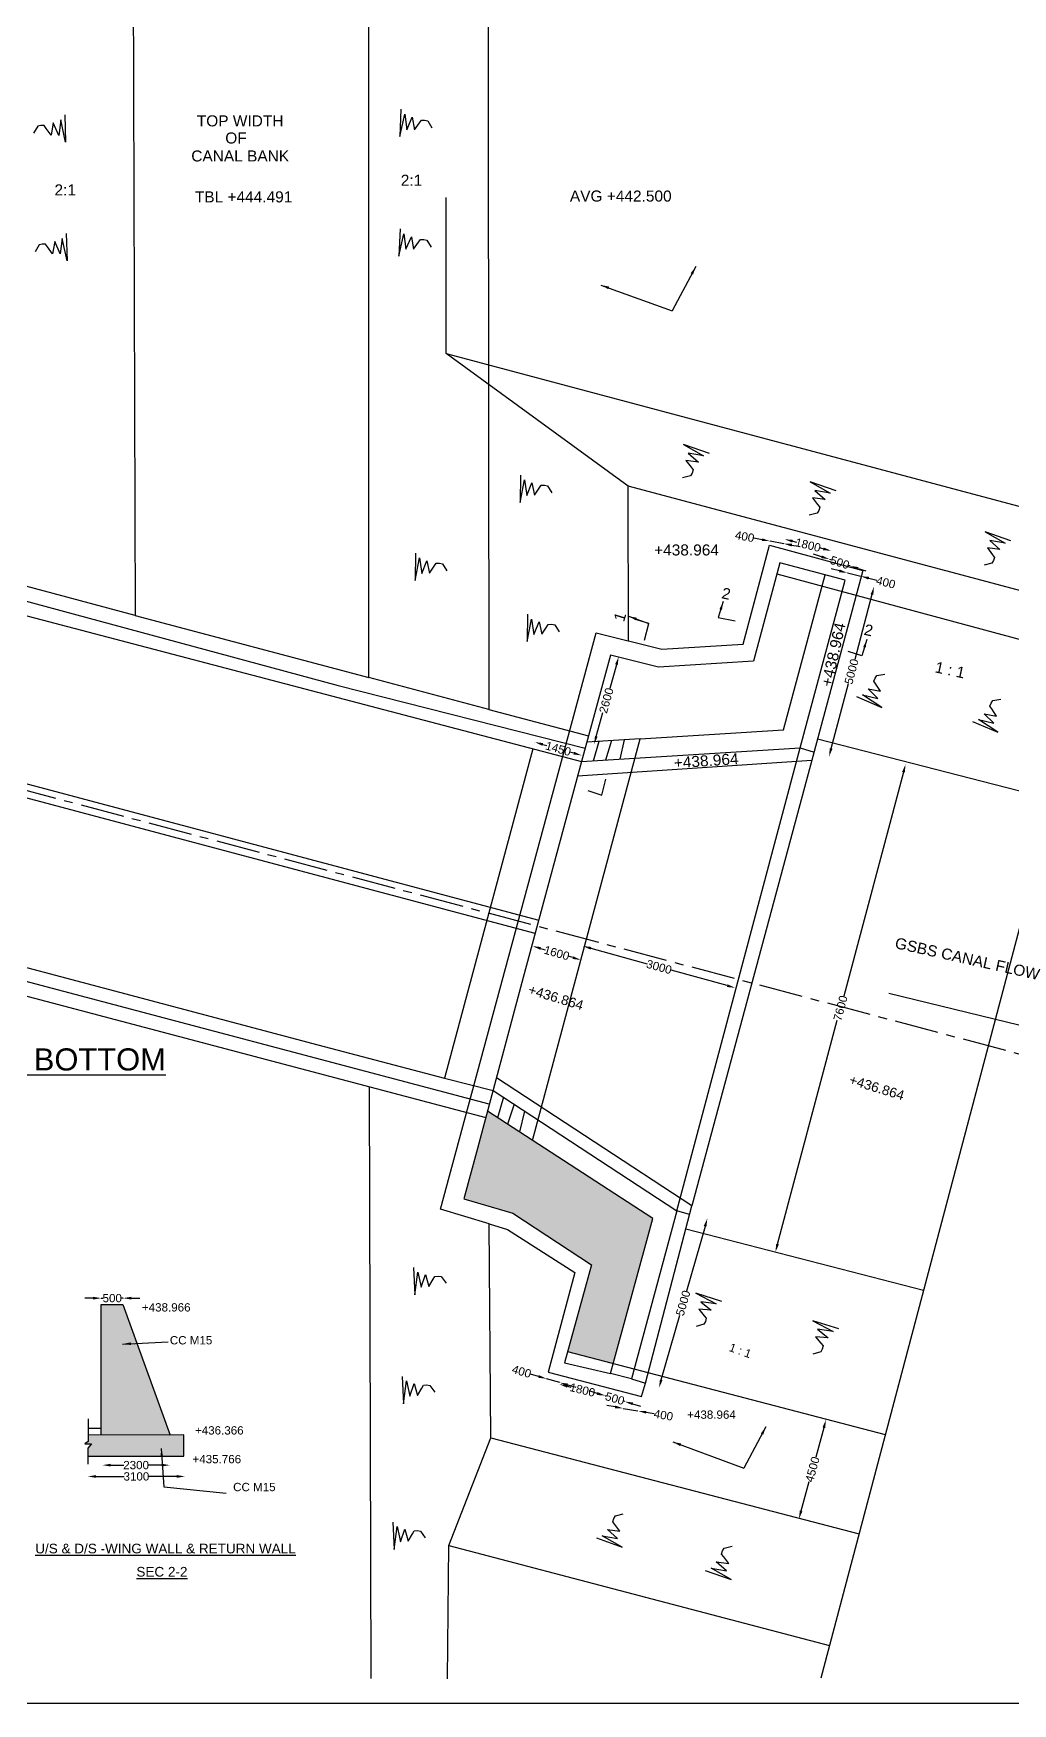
# Model space of a CAD drawing. Header units: millimetres. Extents: x 10160 to 155178, y -53 to 121906.
# Drawn here: x 62853 to 98284, y 53 to 60475 of the extents above; entities that cross this region are included whole.
import ezdxf

# ---------------------------------------------------------------- set-up
doc = ezdxf.new("R2010")
doc.units = ezdxf.units.MM
doc.linetypes.add('CENTER', pattern=[50.8, 31.75, -6.35, 6.35, -6.35])
for name, color, linetype in [('DIM', 7, 'Continuous'), ('DWG', 7, 'Continuous'), ('TEXT', 7, 'Continuous')]:
    doc.layers.add(name, color=color, linetype=linetype)
doc.styles.get("Standard").update_dxf_attribs({"font": 'arial.ttf'})
doc.dimstyles.new('ISO-25', dxfattribs={"dimtxt": 300, "dimasz": 300, "dimexe": 1.25, "dimexo": 0.625, "dimtad": 0, "dimdec": 0, "dimtxsty": 'Standard', "dimcen": 2.5, "dimse1": 1, "dimse2": 1, "dimadec": 0, "dimazin": 0, "dimtfac": 1, "dimtdec": 0, "dimtmove": 0, "dimatfit": 3, "dimfxl": 1, "dimarcsym": 0})

# ---------------------------------------------------------------- blocks, each defined once
blk = doc.blocks.new('*D38')
at = {"layer": 'Defpoints', "color": 0, "transparency": 16777216}
for p in [(80900, 27410), (82650, 26910), (82663, 26956)]:
    blk.add_point(p, dxfattribs=at)
at = {"layer": 'DIM', "color": 0, "lineweight": -2, "transparency": 16777216}
for p, q in [((81202, 27374), (81371, 27325)), ((82375, 27039), (82205, 27087))]:
    blk.add_line(p, q, dxfattribs=at)
at = {"layer": 'DIM', "color": 0, "transparency": 16777216}
for points in [[(81215, 27422), (81188, 27326), (80913, 27456)], [(82388, 27087), (82361, 26991), (82663, 26956)]]:
    blk.add_solid(points, dxfattribs=at)
at = {"layer": 'DIM', "color": 0, "transparency": 16777216, "insert": (81788, 27206), "char_height": 300, "attachment_point": 5, "rotation": 344.0546}
blk.add_mtext('1600', dxfattribs=at)
blk = doc.blocks.new('*D39')
at = {"layer": 'Defpoints', "color": 0, "transparency": 16777216}
for p in [(82760, 27540), (88270, 26030), (88247, 25947)]:
    blk.add_point(p, dxfattribs=at)
at = {"layer": 'DIM', "color": 0, "lineweight": -2, "transparency": 16777216}
for p, q in [((83027, 27378), (85060, 26820)), ((87958, 26026), (85924, 26584))]:
    blk.add_line(p, q, dxfattribs=at)
at = {"layer": 'DIM', "color": 0, "transparency": 16777216}
for points in [[(83040, 27426), (83013, 27329), (82737, 27457)], [(87971, 26074), (87945, 25978), (88247, 25947)]]:
    blk.add_solid(points, dxfattribs=at)
at = {"layer": 'DIM', "color": 0, "transparency": 16777216, "insert": (85492, 26702), "char_height": 300, "attachment_point": 5, "rotation": 344.67452}
blk.add_mtext('3000', dxfattribs=at)
blk = doc.blocks.new('*D40')
at = {"layer": 'Defpoints', "color": 0, "transparency": 16777216}
for p in [(94280, 34070), (94412, 34035), (89570, 16420)]:
    blk.add_point(p, dxfattribs=at)
at = {"layer": 'DIM', "color": 0, "lineweight": -2, "transparency": 16777216}
for p, q in [((94335, 33745), (92172, 25642)), ((89779, 16675), (91942, 24778))]:
    blk.add_line(p, q, dxfattribs=at)
at = {"layer": 'DIM', "color": 0, "transparency": 16777216}
for points in [[(94286, 33758), (94383, 33732), (94412, 34035)], [(89731, 16688), (89828, 16662), (89702, 16385)]]:
    blk.add_solid(points, dxfattribs=at)
at = {"layer": 'DIM', "color": 0, "transparency": 16777216, "insert": (92057, 25210), "char_height": 300, "attachment_point": 5, "rotation": 75.05848}
blk.add_mtext('7600', dxfattribs=at)
blk = doc.blocks.new('*D41')
at = {"layer": 'Defpoints', "color": 0, "transparency": 16777216}
for p in [(87120, 17640), (87239, 17606), (85370, 11510)]:
    blk.add_point(p, dxfattribs=at)
at = {"layer": 'DIM', "color": 0, "lineweight": -2, "transparency": 16777216}
for p, q in [((87157, 17318), (86487, 14972)), ((85571, 11765), (86241, 14110))]:
    blk.add_line(p, q, dxfattribs=at)
at = {"layer": 'DIM', "color": 0, "transparency": 16777216}
for points in [[(87108, 17331), (87205, 17304), (87239, 17606)], [(85523, 11778), (85619, 11751), (85489, 11476)]]:
    blk.add_solid(points, dxfattribs=at)
at = {"layer": 'DIM', "color": 0, "transparency": 16777216, "insert": (86364, 14541), "char_height": 300, "attachment_point": 5, "rotation": 74.06695}
blk.add_mtext('5000', dxfattribs=at)
blk = doc.blocks.new('*D42')
at = {"layer": 'Defpoints', "color": 0, "transparency": 16777216}
for p in [(81400, 11740), (81419, 11805), (81880, 11600)]:
    blk.add_point(p, dxfattribs=at)
at = {"layer": 'DIM', "color": 0, "lineweight": -2, "transparency": 16777216}
for p, q in [((81131, 11889), (80843, 11973)), ((81899, 11665), (81419, 11805)), ((82187, 11581), (82475, 11497))]:
    blk.add_line(p, q, dxfattribs=at)
at = {"layer": 'DIM', "color": 0, "transparency": 16777216}
for points in [[(81145, 11937), (81117, 11841), (81419, 11805)], [(82201, 11629), (82173, 11533), (81899, 11665)]]:
    blk.add_solid(points, dxfattribs=at)
at = {"layer": 'DIM', "color": 0, "transparency": 16777216, "insert": (80519, 12067), "char_height": 300, "attachment_point": 5, "rotation": 343.7398}
blk.add_mtext('400', dxfattribs=at)
blk = doc.blocks.new('*D43')
at = {"layer": 'Defpoints', "color": 0, "transparency": 16777216}
for p in [(81900, 11670), (83554, 11194), (83570, 11260)]:
    blk.add_point(p, dxfattribs=at)
at = {"layer": 'DIM', "color": 0, "lineweight": -2, "transparency": 16777216}
for p, q in [((82175, 11533), (82297, 11503)), ((83263, 11266), (83140, 11296))]:
    blk.add_line(p, q, dxfattribs=at)
at = {"layer": 'DIM', "color": 0, "transparency": 16777216}
for points in [[(82187, 11581), (82163, 11484), (81884, 11604)], [(83274, 11314), (83251, 11217), (83554, 11194)]]:
    blk.add_solid(points, dxfattribs=at)
at = {"layer": 'DIM', "color": 0, "transparency": 16777216, "insert": (82719, 11399), "char_height": 300, "attachment_point": 5, "rotation": 346.20619}
blk.add_mtext('1800', dxfattribs=at)
blk = doc.blocks.new('*D44')
at = {"layer": 'Defpoints', "color": 0, "transparency": 16777216}
for p in [(83540, 11200), (84248, 10982), (84250, 10990)]:
    blk.add_point(p, dxfattribs=at)
at = {"layer": 'DIM', "color": 0, "lineweight": -2, "transparency": 16777216}
for p, q in [((83250, 11277), (82962, 11362)), ((83538, 11192), (83575, 11181)), ((84248, 10982), (84210, 10993)), ((84535, 10897), (84823, 10812))]:
    blk.add_line(p, q, dxfattribs=at)
at = {"layer": 'DIM', "color": 0, "transparency": 16777216}
for points in [[(83264, 11325), (83236, 11229), (83538, 11192)], [(84549, 10945), (84521, 10849), (84248, 10982)]]:
    blk.add_solid(points, dxfattribs=at)
at = {"layer": 'DIM', "color": 0, "transparency": 16777216, "insert": (83893, 11087), "char_height": 300, "attachment_point": 5, "rotation": 343.52312}
blk.add_mtext('500', dxfattribs=at)
blk = doc.blocks.new('*D45')
at = {"layer": 'Defpoints', "color": 0, "transparency": 16777216}
for p in [(84210, 10810), (84727, 10644), (84740, 10720)]:
    blk.add_point(p, dxfattribs=at)
at = {"layer": 'DIM', "color": 0, "lineweight": -2, "transparency": 16777216}
for p, q in [((83901, 10784), (83606, 10834)), ((84197, 10734), (84727, 10644)), ((85023, 10594), (85319, 10543))]:
    blk.add_line(p, q, dxfattribs=at)
at = {"layer": 'DIM', "color": 0, "transparency": 16777216}
for points in [[(83910, 10833), (83893, 10735), (84197, 10734)], [(85031, 10643), (85014, 10544), (84727, 10644)]]:
    blk.add_solid(points, dxfattribs=at)
at = {"layer": 'DIM', "color": 0, "transparency": 16777216, "insert": (85651, 10487), "char_height": 300, "attachment_point": 5, "rotation": 350.36246}
blk.add_mtext('400', dxfattribs=at)
blk = doc.blocks.new('*D46')
at = {"layer": 'Defpoints', "color": 0, "transparency": 16777216}
for p in [(91532, 10322), (91760, 10260), (90780, 6670)]:
    blk.add_point(p, dxfattribs=at)
at = {"layer": 'DIM', "color": 0, "lineweight": -2, "transparency": 16777216}
for p, q in [((91453, 10033), (91162, 8965)), ((90631, 7022), (90923, 8089))]:
    blk.add_line(p, q, dxfattribs=at)
at = {"layer": 'DIM', "color": 0, "transparency": 16777216}
for points in [[(91405, 10046), (91502, 10020), (91532, 10322)], [(90583, 7035), (90680, 7008), (90552, 6732)]]:
    blk.add_solid(points, dxfattribs=at)
at = {"layer": 'DIM', "color": 0, "transparency": 16777216, "insert": (91042, 8527), "char_height": 300, "attachment_point": 5, "rotation": 74.73138}
blk.add_mtext('4500', dxfattribs=at)
blk = doc.blocks.new('*D47')
at = {"layer": 'Defpoints', "color": 0, "transparency": 16777216}
for p in [(80930, 34610), (82630, 34130), (82694, 34355)]:
    blk.add_point(p, dxfattribs=at)
at = {"layer": 'DIM', "color": 0, "lineweight": -2, "transparency": 16777216}
for p, q in [((81282, 34754), (81426, 34713)), ((82405, 34437), (82261, 34477))]:
    blk.add_line(p, q, dxfattribs=at)
at = {"layer": 'DIM', "color": 0, "transparency": 16777216}
for points in [[(81296, 34802), (81269, 34705), (80994, 34835)], [(82418, 34485), (82391, 34389), (82694, 34355)]]:
    blk.add_solid(points, dxfattribs=at)
at = {"layer": 'DIM', "color": 0, "transparency": 16777216, "insert": (81844, 34595), "char_height": 300, "attachment_point": 5, "rotation": 344.23282}
blk.add_mtext('1450', dxfattribs=at)
blk = doc.blocks.new('*D48')
at = {"layer": 'Defpoints', "color": 0, "transparency": 16777216}
for p in [(83730, 38010), (84030, 37926), (82840, 34840)]:
    blk.add_point(p, dxfattribs=at)
at = {"layer": 'DIM', "color": 0, "lineweight": -2, "transparency": 16777216}
for p, q in [((83949, 37637), (83707, 36775)), ((83221, 35045), (83463, 35907))]:
    blk.add_line(p, q, dxfattribs=at)
at = {"layer": 'DIM', "color": 0, "transparency": 16777216}
for points in [[(83901, 37650), (83997, 37623), (84030, 37926)], [(83173, 35058), (83269, 35031), (83140, 34756)]]:
    blk.add_solid(points, dxfattribs=at)
at = {"layer": 'DIM', "color": 0, "transparency": 16777216, "insert": (83585, 36341), "char_height": 300, "attachment_point": 5, "rotation": 74.31754}
blk.add_mtext('2600', dxfattribs=at)
blk = doc.blocks.new('*D49')
at = {"layer": 'Defpoints', "color": 0, "transparency": 16777216}
for p in [(92760, 40600), (93272, 40464), (91130, 34450)]:
    blk.add_point(p, dxfattribs=at)
at = {"layer": 'DIM', "color": 0, "lineweight": -2, "transparency": 16777216}
for p, q in [((93195, 40174), (92572, 37822)), ((91719, 34604), (92342, 36956))]:
    blk.add_line(p, q, dxfattribs=at)
at = {"layer": 'DIM', "color": 0, "transparency": 16777216}
for points in [[(93147, 40187), (93243, 40162), (93272, 40464)], [(91670, 34617), (91767, 34592), (91642, 34314)]]:
    blk.add_solid(points, dxfattribs=at)
at = {"layer": 'DIM', "color": 0, "transparency": 16777216, "insert": (92457, 37389), "char_height": 300, "attachment_point": 5, "rotation": 75.1556}
blk.add_mtext('5000', dxfattribs=at)
blk = doc.blocks.new('*D50')
at = {"layer": 'Defpoints', "color": 0, "transparency": 16777216}
for p in [(89480, 41930), (89512, 42105), (89970, 41840)]:
    blk.add_point(p, dxfattribs=at)
at = {"layer": 'DIM', "color": 0, "lineweight": -2, "transparency": 16777216}
for p, q in [((89217, 42159), (88922, 42214)), ((90002, 42015), (89512, 42105)), ((90297, 41961), (90592, 41907))]:
    blk.add_line(p, q, dxfattribs=at)
at = {"layer": 'DIM', "color": 0, "transparency": 16777216}
for points in [[(89226, 42208), (89208, 42110), (89512, 42105)], [(90306, 42010), (90288, 41912), (90002, 42015)]]:
    blk.add_solid(points, dxfattribs=at)
at = {"layer": 'DIM', "color": 0, "transparency": 16777216, "insert": (88590, 42274), "char_height": 300, "attachment_point": 5, "rotation": 349.59229}
blk.add_mtext('400', dxfattribs=at)
blk = doc.blocks.new('*D51')
at = {"layer": 'Defpoints', "color": 0, "transparency": 16777216}
for p in [(89940, 41790), (91726, 41756), (91630, 41370)]:
    blk.add_point(p, dxfattribs=at)
at = {"layer": 'DIM', "color": 0, "lineweight": -2, "transparency": 16777216}
for p, q in [((90327, 42104), (90460, 42071)), ((91435, 41828), (91302, 41861))]:
    blk.add_line(p, q, dxfattribs=at)
at = {"layer": 'DIM', "color": 0, "transparency": 16777216}
for points in [[(90339, 42152), (90315, 42055), (90036, 42176)], [(91447, 41877), (91423, 41780), (91726, 41756)]]:
    blk.add_solid(points, dxfattribs=at)
at = {"layer": 'DIM', "color": 0, "transparency": 16777216, "insert": (90881, 41966), "char_height": 300, "attachment_point": 5, "rotation": 346.04356}
blk.add_mtext('1800', dxfattribs=at)
blk = doc.blocks.new('*D52')
at = {"layer": 'Defpoints', "color": 0, "transparency": 16777216}
for p in [(92406, 41212), (91480, 40900), (92230, 40660)]:
    blk.add_point(p, dxfattribs=at)
at = {"layer": 'DIM', "color": 0, "lineweight": -2, "transparency": 16777216}
for p, q in [((91371, 41543), (91085, 41634)), ((91656, 41452), (91716, 41433)), ((92406, 41212), (92347, 41230)), ((92692, 41120), (92978, 41029))]:
    blk.add_line(p, q, dxfattribs=at)
at = {"layer": 'DIM', "color": 0, "transparency": 16777216}
for points in [[(91386, 41591), (91356, 41495), (91656, 41452)], [(92707, 41168), (92677, 41072), (92406, 41212)]]:
    blk.add_solid(points, dxfattribs=at)
at = {"layer": 'DIM', "color": 0, "transparency": 16777216, "insert": (92031, 41332), "char_height": 300, "attachment_point": 5, "rotation": 342.25533}
blk.add_mtext('500', dxfattribs=at)
blk = doc.blocks.new('*D53')
at = {"layer": 'Defpoints', "color": 0, "transparency": 16777216}
for p in [(92240, 40690), (92720, 40570), (92787, 40838)]:
    blk.add_point(p, dxfattribs=at)
at = {"layer": 'DIM', "color": 0, "lineweight": -2, "transparency": 16777216}
for p, q in [((92016, 41031), (91725, 41104)), ((92307, 40958), (92787, 40838)), ((93078, 40765), (93369, 40693))]:
    blk.add_line(p, q, dxfattribs=at)
at = {"layer": 'DIM', "color": 0, "transparency": 16777216}
for points in [[(92028, 41080), (92004, 40982), (92307, 40958)], [(93090, 40814), (93066, 40717), (92787, 40838)]]:
    blk.add_solid(points, dxfattribs=at)
at = {"layer": 'DIM', "color": 0, "transparency": 16777216, "insert": (93697, 40611), "char_height": 300, "attachment_point": 5, "rotation": 345.96376}
blk.add_mtext('400', dxfattribs=at)
blk = doc.blocks.new('*D67')
at = {"layer": 'Defpoints', "color": 0, "transparency": 16777216}
for p in [(65310, 14650), (66100, 14720), (66100, 14650)]:
    blk.add_point(p, dxfattribs=at)
at = {"layer": 'DIM', "color": 0, "lineweight": -2, "transparency": 16777216}
for p, q in [((65010, 14720), (64710, 14720)), ((65310, 14720), (65373, 14720)), ((66100, 14720), (66037, 14720)), ((66400, 14720), (66700, 14720))]:
    blk.add_line(p, q, dxfattribs=at)
at = {"layer": 'DIM', "color": 0, "transparency": 16777216}
for points in [[(65010, 14770), (65010, 14670), (65310, 14720)], [(66400, 14770), (66400, 14670), (66100, 14720)]]:
    blk.add_solid(points, dxfattribs=at)
at = {"layer": 'DIM', "color": 0, "transparency": 16777216, "insert": (65705, 14720), "char_height": 300, "attachment_point": 5}
blk.add_mtext('500', dxfattribs=at)
blk = doc.blocks.new('*D68')
at = {"layer": 'Defpoints', "color": 0, "transparency": 16777216}
for p in [(68340, 8270), (64820, 7380), (68340, 7380)]:
    blk.add_point(p, dxfattribs=at)
at = {"layer": 'DIM', "color": 0, "lineweight": -2, "transparency": 16777216}
for p, q in [((65120, 8270), (66132, 8270)), ((68040, 8270), (67028, 8270))]:
    blk.add_line(p, q, dxfattribs=at)
at = {"layer": 'DIM', "color": 0, "transparency": 16777216}
for points in [[(65120, 8320), (65120, 8220), (64820, 8270)], [(68040, 8320), (68040, 8220), (68340, 8270)]]:
    blk.add_solid(points, dxfattribs=at)
at = {"layer": 'DIM', "color": 0, "transparency": 16777216, "insert": (66580, 8270), "char_height": 300, "attachment_point": 5}
blk.add_mtext('3100', dxfattribs=at)
blk = doc.blocks.new('*D69')
at = {"layer": 'Defpoints', "color": 0, "transparency": 16777216}
for p in [(67790, 8680), (65350, 7900), (67790, 7900)]:
    blk.add_point(p, dxfattribs=at)
at = {"layer": 'DIM', "color": 0, "lineweight": -2, "transparency": 16777216}
for p, q in [((65650, 8680), (66119.375, 8680)), ((67490, 8680), (67020.625, 8680))]:
    blk.add_line(p, q, dxfattribs=at)
at = {"layer": 'DIM', "color": 0, "transparency": 16777216}
for points in [[(65650, 8730), (65650, 8630), (65350, 8680)], [(67490, 8730), (67490, 8630), (67790, 8680)]]:
    blk.add_solid(points, dxfattribs=at)
at = {"layer": 'DIM', "color": 0, "transparency": 16777216, "insert": (66570, 8680), "char_height": 300, "attachment_point": 5}
blk.add_mtext('2300', dxfattribs=at)

msp = doc.modelspace()

# ---------------------------------------------------------------- hatches: boundary and pattern name
at = {"layer": 'DWG'}
h = msp.add_hatch(dxfattribs=at)
h.set_pattern_fill('AR-CONC', color=256)
h.paths.add_polyline_path([(79281.8, 21486.8), (78920, 20140), (78430, 18310), (80200, 17800), (83050, 15920), (82184.5, 12793.7), (83840.9, 12359.8), (85270, 17600)])
h = msp.add_hatch(dxfattribs=at)
h.set_pattern_fill('AR-CONC', color=256)
h.paths.add_polyline_path([(66090, 14490), (65310.1, 14490), (65310.1, 9761.4), (67799.9, 9768.6)])
h.paths.add_polyline_path([(68300, 9770), (64830, 9760), (64830, 9530), (64710, 9450), (64950, 9450), (64820, 9290), (64820, 9010), (68300, 9010)])

# ---------------------------------------------------------------- linework, layer by layer
msp.add_lwpolyline([(155178.2, 53), (10160, 53), (10160, 107650), (155178.2, 107650)], close=True)
at = {"layer": 'DIM'}
msp.add_line((99000, 24480), (93800, 25740), dxfattribs=at)
at = {"layer": 'DWG'}
for points in [[(79280, 79490), (79330, 36020), (74990, 37170), (74990, 79150)], [(66460, 62298), (66540, 39420), (59910, 41190)], [(63986.5, 57524.8), (64017.8, 56534.5), (63844.9, 57346), (63770, 56786.6), (63574, 57238.4), (63490, 56789.1), (63312.2, 57040.6), (63243.1, 57141.3), (63123.1, 57142.3), (63012.9, 57113.3), (62860.7, 56864.6)], [(76150, 57730), (76110, 56740), (76290, 57550), (76360, 56990), (76560, 57440), (76640, 56990), (76820, 57240), (76890, 57340), (77010, 57340), (77120, 57310), (77270, 57060)], [(89754.1, 40924.3), (101120, 37860), (101530, 39520), (84370, 44090), (77790, 48900), (77790, 54540)], [(64038.8, 53234.7), (64070.1, 52244.4), (63897.2, 53055.9), (63822.3, 52496.5), (63626.2, 52948.3), (63542.3, 52499), (63364.5, 52750.5), (63295.4, 52851.2), (63175.4, 52852.2), (63065.1, 52823.2), (62912.9, 52574.5)], [(76120, 53410), (76080, 52420), (76260, 53230), (76330, 52670), (76530, 53120), (76610, 52670), (76790, 52920), (76860, 53020), (76980, 53020), (77090, 52990), (77240, 52740)], [(30440, 50420), (36394.6, 46453.4), (62440, 39450), (82680, 34130), (90600, 34630), (92230, 40690), (89860, 41320), (88910, 37770), (85470, 37550), (83730, 37980), (82680, 34130), (80580, 26320), (78920, 20140), (78430, 18310), (80200, 17800), (83050, 15920), (82070, 12380), (83740, 11990), (85270, 17600), (79281.8, 21486.8)], [(77790, 48900), (102310, 42360), (101530, 39520)], [(36535.3, 46974), (73880, 36890), (82814.3, 34622.5)], [(87315.5, 45272.5), (86381.6, 45603.5), (87102.2, 45192), (86546.5, 45290.7), (86917.3, 44966.6), (86463.7, 45023.2), (86649.3, 44777.4), (86724.2, 44680.9), (86688.7, 44566.3), (86627.5, 44470.1), (86344.3, 44400.7)], [(80473.6, 44495.3), (80461.9, 43504.5), (80618.7, 44319.3), (80704.6, 43761.6), (80891.7, 44217.1), (80984.5, 43769.6), (81157.3, 44024.6), (81224.4, 44126.5), (81344.4, 44130), (81455.2, 44103.1), (81612.2, 43857.5)], [(91895.5, 43922.5), (90961.6, 44253.5), (91682.2, 43842), (91126.5, 43940.7), (91497.3, 43616.6), (91043.7, 43673.2), (91229.3, 43427.4), (91304.2, 43330.9), (91268.7, 43216.3), (91207.5, 43120.1), (90924.3, 43050.7)], [(84389.6, 38498.8), (84370, 44090)], [(98225.5, 42112.5), (97291.6, 42443.5), (98012.2, 42032), (97456.5, 42130.7), (97827.3, 41806.6), (97373.7, 41863.2), (97559.3, 41617.4), (97634.2, 41520.9), (97598.7, 41406.3), (97537.5, 41310.1), (97254.3, 41240.7)], [(79350, 17410), (77580, 17940), (83220, 38790), (85590, 38200), (88530, 38380), (89490, 41960), (92860, 41050), (90420, 31940), (86680, 18060)], [(76673.6, 41675.3), (76661.9, 40684.5), (76818.7, 41499.3), (76904.6, 40941.6), (77091.7, 41397.1), (77184.5, 40949.6), (77357.3, 41204.6), (77424.4, 41306.5), (77544.4, 41310), (77655.2, 41283.1), (77812.2, 41037.5)], [(34845.4, 40722), (81136.8, 28390.9)], [(84810, 34960), (90000, 35280), (91503.5, 40883.1)], [(81007, 27908.1), (34713.8, 40235.2)], [(87810, 39920), (87630, 39340), (88240, 39220)], [(66540, 39420), (74990, 37170)], [(80733.6, 39465.3), (80721.9, 38474.5), (80878.7, 39289.3), (80964.6, 38731.6), (81151.7, 39187.1), (81244.5, 38739.6), (81417.3, 38994.6), (81484.4, 39096.5), (81604.4, 39100), (81715.2, 39073.1), (81872.2, 38827.5)], [(84970, 38520), (85120, 39130), (84600, 39280)], [(93010, 38550), (92830, 37960), (92330, 38110)], [(101120, 37860), (91340, 970)], [(92637.4, 36481.4), (93549.5, 36094.3), (92855.3, 36548.8), (93403.9, 36416.5), (93053.5, 36762.5), (93502.8, 36678.4), (93332.5, 36935.1), (93263.6, 37035.9), (93306, 37148.2), (93373, 37240.5), (93659.8, 37292.5)], [(96837.4, 35581.4), (97749.5, 35194.3), (97055.3, 35648.8), (97603.9, 35516.5), (97253.5, 35862.5), (97702.8, 35778.4), (97532.5, 36035.1), (97463.6, 36135.9), (97506, 36248.2), (97573, 36340.5), (97859.8, 36392.5)], [(79330, 36020), (82933.8, 35060.8)], [(33162.2, 34494.8), (73140, 23890), (77730, 22680)], [(80927.5, 34590.6), (77730, 22680), (79483.6, 22238.3), (86130, 17880), (84500, 11800), (83740, 11990)], [(80914.9, 20426.8), (84810, 34960), (82873.6, 34839.9)], [(83117.6, 34157.6), (83328.3, 34868.1)], [(83770.3, 34895.5), (83550.9, 34185)], [(84227.3, 34923.9), (84070.8, 34217.8)], [(86598.7, 17749.9), (86130, 17880), (90600, 34630), (91098.9, 34474.9)], [(91226.8, 34952.1), (99768.6, 32762.4)], [(79349.8, 21740.1), (44910, 30850), (33036.5, 34029.9)], [(82542.9, 33620), (91022, 34187.5)], [(82910, 33080), (83420, 32920), (83570, 33500)], [(38390, 32050), (79219.4, 21254.8)], [(74998.2, 22370.9), (75060, 960)], [(84500, 11800), (85000, 11650), (86680, 18060), (79606.6, 22696.3)], [(79867.4, 21986.6), (79651.5, 21246.9)], [(80245.4, 21738.7), (80012.3, 21012.7)], [(80625.8, 21489.3), (80440.2, 20734.9)], [(77840, 950), (77880, 5770), (79400, 9670), (79350, 17410), (80010, 17200), (82450, 15650), (81480, 12040), (84860, 11160), (85000, 11650)], [(86460.6, 17222.9), (95063.1, 15013.3)], [(76608.3, 15831.1), (76656.8, 14841.4), (76763.8, 15664.3), (76883.5, 15112.8), (77042.5, 15578.8), (77162.4, 15137.7), (77319.3, 15402.8), (77380.1, 15508.6), (77499.7, 15519.3), (77611.9, 15499.3), (77783.6, 15263.6)], [(87768.4, 14604.5), (86822.6, 14899.5), (87558.3, 14515.9), (86999.3, 14593.3), (87382.2, 14283.6), (86926.8, 14322.8), (87121.6, 14084.2), (87200.1, 13990.7), (87169, 13874.8), (87111.6, 13776.3), (86831.2, 13696.2)], [(65310.1, 9761.4), (65310.1, 14490), (66090, 14490), (67799.9, 9768.6)], [(91996.9, 13608.1), (91051, 13903.2), (91786.8, 13519.5), (91227.7, 13596.9), (91610.6, 13287.2), (91155.2, 13326.5), (91350.1, 13087.9), (91428.5, 12994.4), (91397.5, 12878.5), (91340, 12780), (91059.7, 12699.9)], [(82184.5, 12793.7), (93676.6, 9783.6)], [(76198.3, 11891.1), (76246.8, 10901.4), (76353.8, 11724.3), (76473.5, 11172.8), (76632.5, 11638.8), (76752.4, 11197.7), (76909.3, 11462.8), (76970.1, 11568.6), (77089.7, 11579.3), (77201.9, 11559.3), (77373.6, 11323.6)], [(64830, 10350), (64830, 9530), (64710, 9450), (64950, 9450), (64820, 9290), (64820, 8720)], [(64820, 9010), (68300, 9010), (68300, 9770), (64830, 9760)], [(65310.1, 10010), (64830, 10010)], [(79400, 9670), (92726.6, 6200.3)], [(83222.9, 6044), (84156.2, 5711.3), (83436.4, 6124.1), (83991.9, 6024.3), (83621.8, 6349.2), (84075.2, 6291.7), (83890.1, 6537.9), (83815.4, 6634.5), (83851.1, 6749), (83912.5, 6845.1), (84195.8, 6914)], [(75858.3, 6621.1), (75906.8, 5631.4), (76013.8, 6454.3), (76133.5, 5902.8), (76292.5, 6368.8), (76412.4, 5927.7), (76569.3, 6192.8), (76630.1, 6298.6), (76749.7, 6309.3), (76861.9, 6289.3), (77033.6, 6053.6)], [(77880, 5770), (91653, 2150.6)], [(87162.9, 4874), (88096.2, 4541.3), (87376.4, 4954.1), (87931.9, 4854.3), (87561.8, 5179.2), (88015.2, 5121.7), (87830.1, 5367.9), (87755.4, 5464.5), (87791.1, 5579), (87852.5, 5675.1), (88135.8, 5744)]]:
    msp.add_lwpolyline(points, dxfattribs=at)
at = {"layer": 'DWG', "linetype": 'CENTER', "ltscale": 50}
msp.add_lwpolyline([(18340, 46510), (17930, 44940), (105380, 21740), (105790, 23260)], dxfattribs=at)

# ---------------------------------------------------------------- texts
at = {"layer": 'TEXT'}
for s, height, p in [('TOP WIDTH ', 400, (68765.8, 57111.2)), ('OF', 400, (69795.8, 56491.2)), ('CANAL BANK', 400, (68565.8, 55841.2)), ('2:1', 400, (63615.8, 54611.2)), ('2:1', 400, (76145.8, 54961.2)), ('TBL +444.491', 400, (68695.8, 54361.2)), ('AVG +442.500', 400, (82265.8, 54391.2)), ('+438.964', 400, (85312.8, 41587.4)), ('%%UHALF PLAN AT TOP AND HALF PLAN AT BOTTOM', 800, (41319.8, 22957.4)), ('+438.966', 300, (66779.8, 14237.4)), ('CC M15', 300, (67789.8, 13047.4)), ('+438.964', 300, (86509.8, 10357.4)), ('+436.366', 300, (68699.8, 9787.4)), ('+435.766', 300, (68609.8, 8747.4)), ('CC M15', 300, (70079.8, 7737.4)), ('%%UU/S & D/S -WING WALL & RETURN WALL', 350, (62919.8, 5487.4)), ('%%USEC 2-2', 350, (66579.8, 4647.4))]:
    msp.add_text(s, height=height, dxfattribs=at).set_placement(p)
for s, height, rotation, p in [('2', 400, 347.905243, (87729.2, 40044.9)), ('1', 400, 73.033852, (84219.8, 39162.1)), ('+438.964', 400, 77.503989, (91738.3, 36814.1)), ('2', 400, 347.905243, (92880.9, 38724.1)), ('1 : 1', 400, 347.905243, (95449.2, 37364.9)), ('+438.964', 400, 3.810605, (86038.4, 33885.4)), ('GSBS CANAL FLOW', 400, 347.436531, (93999.5, 27388.3)), ('+436.864', 350, 342.937143, (80728, 25734.9)), ('+436.864', 350, 342.937143, (92338, 22474.9)), ('1 : 1', 300, 340.346176, (87996.8, 12818.1))]:
    msp.add_text(s, height=height, rotation=rotation, dxfattribs=at).set_placement(p)

# ---------------------------------------------------------------- dimensions: what is measured, and where the dimension line sits
at = {"layer": 'DIM'}
for p1, p2, distance, text, picture, middle in [((89970, 41840), (89480, 41930), -178, '400', '*D50', (88590, 42274.5)), ((89940, 41790), (91630, 41370), 397.8, '1800', '*D51', (90881, 41966.1)), ((91480, 40900), (92230, 40660), 579.1, '500', '*D52', (92031.5, 41331.5)), ((92240, 40690), (92720, 40570), 276.5, '400', '*D53', (93696.6, 40610.8)), ((91130, 34450), (92760, 40600), -529.4, '5000', '*D49', (92456.8, 37389.4)), ((82840, 34840), (83730, 38010), -311.8, '2600', '*D48', (83585.2, 36340.7)), ((80930, 34610), (82630, 34130), 233.9, '1450', '*D47', (81843.6, 34595.1)), ((89570, 16420), (94280, 34070), -136.6, '7600', '*D40', (92057, 25209.8)), ((80900, 27410), (82650, 26910), 48.1, '1600', '*D38', (81788.2, 27206.2)), ((82760, 27540), (88270, 26030), -86.2, '3000', '*D39', (85492.2, 26701.9)), ((85370, 11510), (87120, 17640), -123.6, '5000', '*D41', (86363.9, 14541.1)), ((65310, 14650), (66100, 14650), 70, '500', '*D67', (65705, 14720)), ((81880, 11600), (81400, 11740), -67.2, '400', '*D42', (80518.8, 12067)), ((81900, 11670), (83570, 11260), -67.6, '1800', '*D43', (82718.9, 11399.3)), ((83540, 11200), (84250, 10990), -8.5, '500', '*D44', (83892.6, 11086.8)), ((84210, 10810), (84740, 10720), -77.2, '400', '*D45', (85651.4, 10486.9)), ((90780, 6670), (91760, 10260), 235.9, '4500', '*D46', (91042.4, 8527.1)), ((64820, 7380), (68340, 7380), 890, '3100', '*D68', (66580, 8270)), ((65350, 7900), (67790, 7900), 780, '2300', '*D69', (66570, 8680))]:
    dim = msp.add_aligned_dim(p1=p1, p2=p2, distance=distance, text=text, dimstyle='ISO-25', dxfattribs=at)
    dim.commit()
    dim.dimension.update_dxf_attribs({"geometry": picture, "text_midpoint": middle})

# ---------------------------------------------------------------- leaders
for points in [[(86820, 52040), (85970, 50440)], [(83390, 51370), (85970, 50440)], [(87810, 39920), (87630, 39340)], [(84386.5, 39390.1), (85120, 39130)], [(93010, 38550), (92830, 37960)], [(66080, 13060), (67730, 13140)], [(89360, 10070), (88560, 8570)], [(67480, 9280), (67570, 7900), (69830, 7660)], [(85990, 9520), (88560, 8570)]]:
    msp.add_leader(points, dimstyle='ISO-25', override={"dimgap": 0.625, "dimtad": 0}, dxfattribs=at)

doc.saveas('drawing.dxf')
